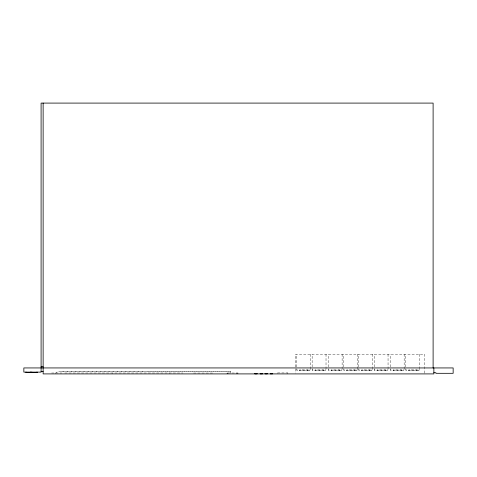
<?xml version="1.0" encoding="UTF-8"?>
<svg xmlns="http://www.w3.org/2000/svg" width="477" height="477" viewBox="0 0 477 477"><rect width="100%" height="100%" fill="white"/><g stroke="black" fill="none" stroke-linecap="round" stroke-linejoin="round"><path stroke-width="0.36" stroke-dasharray="2.38 1.79" d="M55.29 373.461L58.021 371.219L144.996 371.219L144.996 371.816M296.64 369.878L297.427 369.878L297.427 370.325M310.509 369.878L309.716 369.878L309.716 370.325M312.149 369.878L312.936 369.878L312.936 370.325M326.018 369.878L325.231 369.878L325.231 370.325M328.254 369.878L329.041 369.878L329.041 370.325M342.122 369.878L341.335 369.878L341.335 370.325M343.762 369.878L344.549 369.878L344.549 370.325M357.631 369.878L356.844 369.878L356.844 370.325M358.674 369.878L359.461 369.878L359.461 370.325M372.543 369.878L371.756 369.878L371.756 370.325M374.183 369.878L374.97 369.878L374.97 370.325M388.051 369.878L387.264 369.878L387.264 370.325M390.287 369.878L391.074 369.878L391.074 370.325M404.156 369.878L403.369 369.878L403.369 370.325M405.796 369.878L406.583 369.878L406.583 370.325M419.665 369.878L418.878 369.878L418.878 370.325M230.415 371.816L60.674 371.816L60.674 371.219M51.629 373.014L61.771 373.014M64.759 373.014L182.87 373.014M193.579 373.062L212.521 373.062M424.596 373.175L424.596 354.22L295.454 354.22L295.454 373.175M419.665 354.22L419.665 370.325L405.796 370.325L405.796 354.22M417.399 370.325L417.399 369.878L408.706 369.878L408.706 370.772L416.922 370.772L416.922 369.878M416.332 369.878L416.332 370.325M409.689 369.878L409.689 370.325M404.156 354.22L404.156 370.325L390.287 370.325L390.287 354.22M401.89 370.325L401.89 369.878L393.197 369.878L393.197 370.772L401.413 370.772L401.413 369.878M400.823 369.878L400.823 370.325M394.181 369.878L394.181 370.325M388.051 354.22L388.051 370.325L374.183 370.325L374.183 354.22M385.786 370.325L385.786 369.878L377.092 369.878L377.092 370.772L385.309 370.772L385.309 369.878M384.718 369.878L384.718 370.325M378.076 369.878L378.076 370.325M372.543 354.22L372.543 370.325L358.674 370.325L358.674 354.22M370.277 370.325L370.277 369.878L361.584 369.878L361.584 370.772L369.8 370.772L369.8 369.878M369.21 369.878L369.21 370.325M362.568 369.878L362.568 370.325M357.631 354.22L357.631 370.325L343.762 370.325L343.762 354.22M355.365 370.325L355.365 369.878L346.672 369.878L346.672 370.772L354.888 370.772L354.888 369.878M354.298 369.878L354.298 370.325M347.655 369.878L347.655 370.325M342.122 354.22L342.122 370.325L328.254 370.325L328.254 354.22M339.857 370.325L339.857 369.878L331.163 369.878L331.163 370.772L339.38 370.772L339.38 369.878M338.789 369.878L338.789 370.325M332.141 369.878L332.141 370.325M326.018 354.22L326.018 370.325L312.149 370.325L312.149 354.22M323.752 370.325L323.752 369.878L315.058 369.878L315.058 370.772L323.275 370.772L323.275 369.878M322.685 369.878L322.685 370.325M316.036 369.878L316.036 370.325M310.509 354.22L310.509 370.325L296.64 370.325L296.64 354.22M308.243 370.325L308.243 369.878L299.55 369.878L299.55 370.772L307.766 370.772L307.766 369.878M307.176 369.878L307.176 370.325M300.528 369.878L300.528 370.325M287.828 373.419L287.828 372.931L277.745 372.931L277.745 373.419M287.685 372.931L287.685 373.419M277.888 372.931L277.888 373.419M238.065 373.467L238.065 373.026L226.384 373.026L226.378 373.467M237.355 373.026L237.278 373.467M237.218 373.026L237.218 373.467M236.95 373.026L236.896 373.467M236.324 373.026L236.324 373.467M230.415 373.235L230.415 371.219L147.53 371.219L147.53 371.816M228.119 373.026L228.119 373.467M227.541 373.026L227.541 373.467M227.493 373.026L227.493 373.467M227.225 373.026L227.165 373.467M227.088 373.026L227.088 373.467M169.138 373.014L169.138 373.461M112.471 373.014L112.471 373.461"/><path stroke-width="0.72" d="M41.094 366.747L43.133 366.747M41.094 371.517L43.133 371.517M433.867 372.71L435.906 372.71L435.906 373.312L453.15 373.312L453.15 367.94L23.85 367.94L23.85 372.114L41.094 372.114L41.094 103.092L433.11 103.092L433.11 367.94M254.784 373.747L257.228 373.747L254.837 373.801M260.138 373.747L262.588 373.747M270.28 373.747L272.725 373.747L270.334 373.801M260.192 373.801L262.535 373.801M433.867 367.94L433.867 373.908L43.133 373.908L43.133 103.092M37.289 372.114L37.289 372.418L25.794 372.418L25.788 372.114M36.693 372.114L36.693 372.418M31.995 372.471L31.953 372.114M31.506 372.114L31.506 372.471M30.778 372.114L30.814 372.471M30.361 372.114L30.361 372.418M26.396 372.114L26.396 372.418M267.37 373.747L264.926 373.747L267.317 373.801"/></g></svg>
